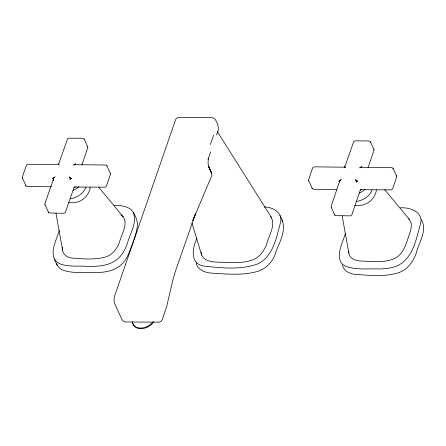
<?xml version="1.0" encoding="UTF-8"?>
<svg xmlns="http://www.w3.org/2000/svg" width="446" height="446" viewBox="0 0 446 446"><rect width="100%" height="100%" fill="white"/><g stroke="black" fill="none" stroke-linecap="round" stroke-linejoin="round"><path stroke-width="0.67" d="M62.613 247.463C61.392 253.328 66.816 257.777 72.246 258.089C83.592 258.808 95.544 260.213 106.555 256.662C113.028 254.309 117.287 248.327 119.522 242.05C121.312 234.211 128.314 224.795 123.28 216.884L98.928 187.504M53.319 179.08L53.191 180.429L53.52 178.339L54.328 177.224M331.372 207.674L331.149 206.292L339.729 181.02L340.538 179.905M208.081 159.356L208.31 158.191M58.682 164.05L67.591 138.661L68.779 138.171L82.733 138.299L84.238 139.113L87.868 147.336L81.936 164.881M53.754 178.294L44.94 203.61L44.962 204.558L48.53 212.346L49.183 212.965L63.99 213.294L65.177 212.798L74.086 187.409M344.892 166.732L353.801 141.343L354.988 140.852L368.942 140.981L370.448 141.795L374.077 150.018L368.145 167.562M331.172 207.239L334.74 215.028L335.392 215.647L350.796 215.853L351.844 214.677L360.296 190.091M196.853 238.499C192.321 247.976 189.689 264.054 204.006 266.067C221.801 268.007 241.063 270.176 258.184 263.731C273.409 256.099 276.52 237.066 280.618 222.236C282.747 212.53 272.534 206.888 264.177 206.983M213.595 135.216L210.384 144.498M210.646 151.958L208.215 159.138L208.092 163.877L208.851 166.96L211.727 173.488L211.828 175.501L192.823 220.558L195.582 213.45L174.977 272.512L172.725 280.579L166.603 306.898L162.088 319.882L161.251 321.153L158.865 322.185L125.532 321.979L123.815 321.516L122.098 319.799L114.817 303.882L114.076 301.05L114.237 297.12L175.507 119.918C176.103 118.341 177.497 117.32 179.197 117.304L211.588 117.699L213.662 118.051L214.916 119.015C218.25 123.938 219.872 129.613 216.399 134.982M59.351 230.309C56.82 238.995 51.535 247.937 53.609 257.247C55.756 262.209 57.501 268.42 63.248 270.27C73.685 273.76 84.957 272.16 95.756 272.623C102.48 272.456 109.426 271.781 115.514 268.687C121.429 265.71 125.716 260.297 128.403 254.348C132.005 244.676 136.604 234.992 137.491 224.594C137.139 219.097 134.67 213.472 130.929 209.458C126.14 205.79 119.779 205.556 114.009 205.177M90.204 187.292C88.737 197.701 78.886 204.229 68.734 202.545M345.338 233.615C342.667 243.115 332.471 260.96 346.564 266.636C357.001 270.12 368.273 268.525 379.072 268.983C385.801 268.821 392.742 268.146 398.83 265.047C413.492 256.913 416.33 238.214 420.617 223.546C423.427 211.66 409.562 207.061 400.218 207.858M376.413 189.974C374.947 200.382 365.096 206.911 354.944 205.227M339.534 182.063L339.963 180.976M53.353 178.439L55.204 176.638M339.562 181.121L341.413 179.32M58.749 163.693L58.682 164.635M74.019 187.766L74.265 187.119L75.296 186.952L74.694 187.025L105.379 187.186L106.427 186.004L110.43 174.436L110.207 173.054M344.959 166.375L344.892 167.317M360.229 190.448L360.474 189.801L361.505 189.634L360.903 189.706L391.588 189.868L392.636 188.686L396.639 177.118L396.416 175.735M53.42 177.898L52.617 178.551L54.412 177.33M339.629 180.58L338.826 181.232L340.621 180.011M74.114 164.78L75.681 163.855L74.911 164.206M360.323 167.462L361.89 166.536L361.121 166.888M73.155 165.198L75.452 164.357M359.365 167.88L361.661 167.038M74.025 164.674L105.936 165.014L106.839 165.695L110.407 173.488M360.234 167.356L392.145 167.696L393.049 168.376L396.617 176.17M51.368 186.807L26.582 186.383L25.929 185.765L22.361 177.971L22.339 177.029L26.342 165.455L27.39 164.279L58.839 164.535M336.892 189.478L313.644 189.26L312.434 188.803L308.509 180.223L312.551 168.136L313.014 167.334L314.196 166.837L345.048 167.217M344.49 166.882L345.416 167.746M58.275 164.2L59.206 165.065M120.966 215.011L123.28 216.884M356.8 180.742L357.742 181.405L355.808 180.151M70.591 178.06L71.533 178.723L69.598 177.469M408.452 218.557C414.289 223.842 409.673 232.567 407.934 238.593C405.475 246.17 402.331 254.8 394.632 258.507C384.173 263.224 372.226 261.133 361.143 261.116C356.181 260.81 349.558 258.975 348.844 253.144L342.177 215.892M384.692 189.65L409.489 219.566M355.362 179.448L356.733 181.282M69.152 176.767L70.524 178.601M270.577 216.31C276.503 224.895 268.659 235.46 266.691 244.057C264.383 250.334 260.358 256.35 254.131 259.249C242.016 264.472 228.319 262.109 215.535 262.109C210.373 261.607 203.744 260.453 201.637 254.956L191.942 223.078M421.364 219.789C427.842 230.342 418.643 242.724 416.269 253.116C413.319 261.378 407.795 269.312 399.293 272.473C384.998 277.167 369.444 275.327 354.698 274.368C349.424 273.638 343.269 270.806 342.422 264.935M54.345 258.987C58.275 265.459 66.917 265.654 73.629 266.123C86.563 265.849 100.517 268.191 112.621 262.365C119.896 258.758 124.428 251.511 127.166 244.118C129.714 233.972 137.424 223.017 133.293 212.313M217.358 131.637L271.519 217.581M355.964 180.05L356.46 182.219L356.192 181.126M69.754 177.369L70.251 179.537L69.983 178.445M282.039 220.001C286.945 231.953 277.897 244.453 274.658 255.72C271.525 262.722 265.777 268.603 258.463 271.157C242.847 275.873 226.055 273.967 210.021 273.013C204.212 272.266 197.216 269.445 196.207 262.906M279.999 215.418L282.887 221.74M393.049 168.376L393.249 168.817M370.448 141.795L370.648 142.235M373.815 149.154L374.016 149.588M334.539 214.593L334.74 215.028M308.571 180.652L308.771 181.093M311.938 188.011L312.139 188.446M106.839 165.695L107.04 166.135M84.238 139.113L84.439 139.553M87.606 146.472L87.806 146.907M44.962 204.558L45.163 204.993M48.33 211.911L48.53 212.346M22.361 177.971L22.562 178.411M25.729 185.33L25.929 185.765M56.503 263.569L57.239 265.309M201.637 254.956L201.101 252.062M55.967 213.21L62.635 250.462M348.733 251.449L348.844 253.144M372.12 189.935A15.593 10.927 -24.6 0 1 356.571 201.464M365.14 189.277A15.593 10.927 -24.6 0 1 359.337 193.168M85.911 187.253A15.593 10.927 -24.6 0 1 70.362 198.782M78.931 186.595A15.593 10.927 -24.6 0 1 73.127 190.487M153.814 321.627A11.691 8.195 -24.6 0 1 141.873 328.663A11.691 8.195 -24.6 0 1 132.791 323.105M152.972 321.839A11.691 8.195 -24.6 0 1 140.518 328.061A11.691 8.195 -24.6 0 1 132.434 321.65M211.136 172.084L208.499 166.207L211.727 173.488L211.136 172.084"/></g></svg>
